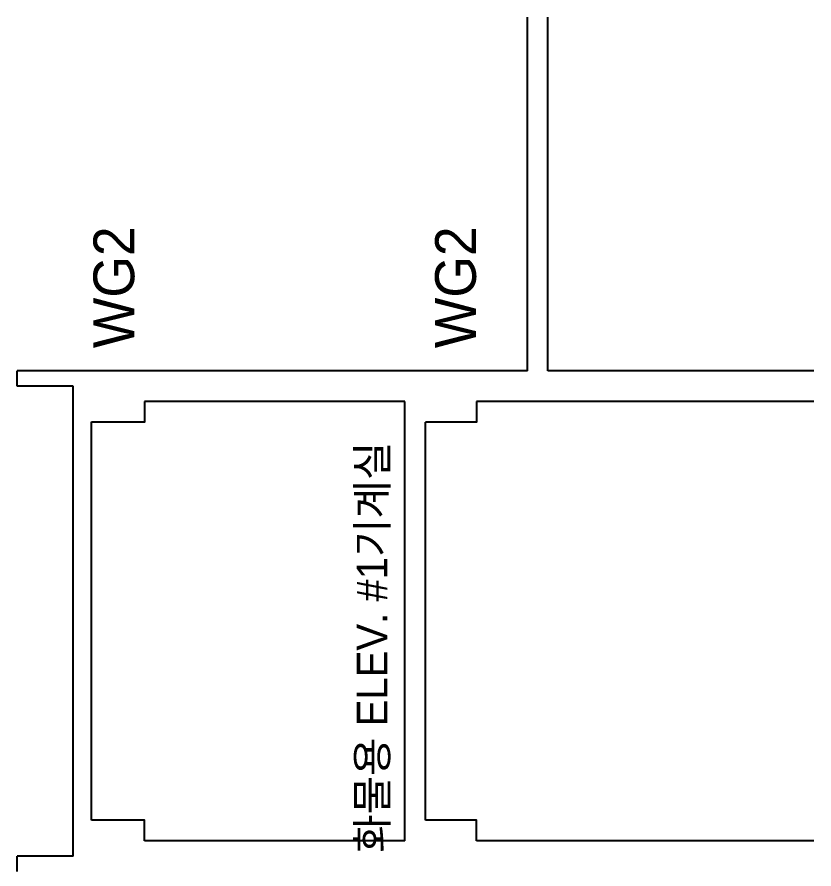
# Model space of a CAD drawing. Header units: millimetres. Extents: x -42253 to 178576, y 88378 to 153500.
# Drawn here: x 79815 to 87622, y 116638 to 124980 of the extents above; entities that cross this region are included whole.
import ezdxf

# ---------------------------------------------------------------- set-up
doc = ezdxf.new("R2010")
doc.units = ezdxf.units.MM
doc.layers.add('NOPLOT', color=191, linetype='Continuous', plot=False)
doc.styles.add('Gtx', font='Dotum.ttf')

msp = doc.modelspace()

# ---------------------------------------------------------------- linework, layer by layer
at = {"layer": 'NOPLOT'}
for p, q in [((84815.341, 121514.08), (84815.341, 124980.224)), ((85015.341, 121514.08, 0), (85015.341, 124980.224, 0)), ((84815.341, 121514.08), (79815.341, 121514.076)), ((79815.341, 121364.076), (79815.341, 121514.076)), ((87621.901, 121514.082), (85015.341, 121514.08)), ((80365.341, 121364.076), (79815.341, 121364.076)), ((80365.341, 116764.075), (80365.341, 121364.076)), ((83615.341, 121214.076), (81065.341, 121214.076)), ((83615.341, 116914.075), (83615.341, 121214.076)), ((87621.901, 121214.076), (84315.341, 121214.076)), ((80545.341, 117114.076), (80545.341, 121015.785)), ((83815.341, 117114.076, 0), (83815.341, 121014.081, 0)), ((83615.341, 116914.075), (81065.341, 116914.075)), ((87621.901, 116914.075), (84315.341, 116914.075)), ((79815.341, 116614.076), (79815.341, 116764.075)), ((80365.341, 116764.075), (79815.341, 116764.075))]:
    msp.add_line(p, q, dxfattribs=at)
for points in [[(81065.341, 121214.076), (81065.341, 121014.075), (80545.341, 121014.075)], [(81065.341, 116914.075), (81065.341, 117114.076), (80545.341, 117114.076)], [(84315.341, 116914.075), (84315.341, 117114.076), (83815.341, 117114.076)]]:
    msp.add_lwpolyline(points, dxfattribs=at)
at = {"layer": 'NOPLOT', "elevation": 0}
msp.add_lwpolyline([(84315.341, 121214.082), (84315.341, 121014.081), (83815.341, 121014.081)], dxfattribs=at)

# ---------------------------------------------------------------- texts
at = {"layer": 'NOPLOT', "style": 'Gtx'}
for s, height, p in [('WG2', 400, (80963.901, 121737.996)), ('WG2', 400, (84310.901, 121737.996)), ('화물용 ELEV. #1기계실', 300, (83443.901, 116795.724))]:
    msp.add_text(s, height=height, rotation=90, dxfattribs=at).set_placement(p)

doc.saveas('drawing.dxf')
